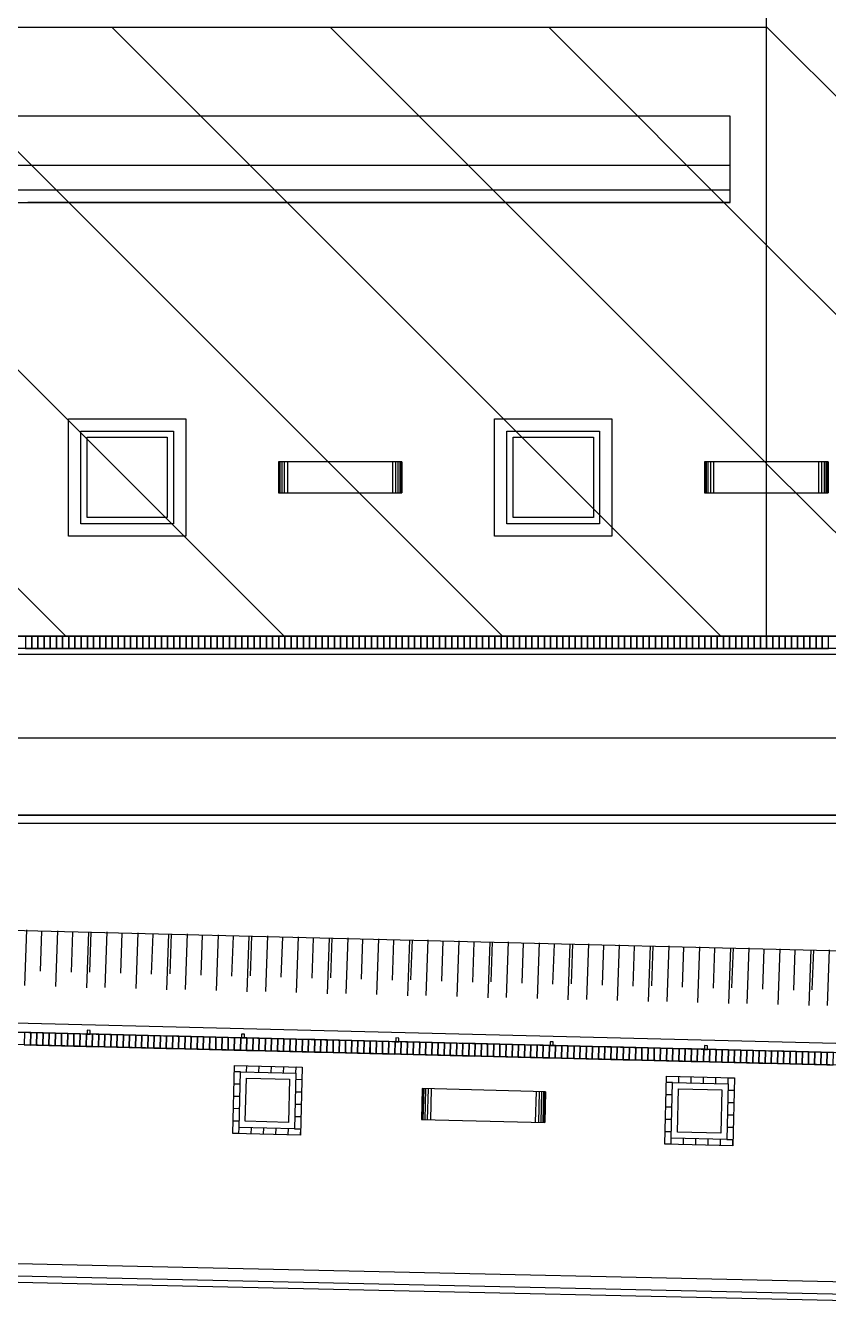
# Model space of a CAD drawing. Header units: inches. Extents: x 542650 to 544515, y 9574150 to 9574595.
# Drawn here: x 544386.41 to 544399.41, y 9574454.99 to 9574475.69 of the extents above; entities that cross this region are included whole.
import ezdxf

# ---------------------------------------------------------------- set-up
doc = ezdxf.new("R2010")
doc.units = ezdxf.units.IN
doc.header["$MEASUREMENT"] = 0
doc.layers.add('I-ARQ', color=8, linetype='Continuous')
doc.layers.add('SANIT', color=3, linetype='Continuous')
pattern_1 = [(315, (1179.8033, 467.0157), (1.76776695297, 1.76776695297), [])]

# ---------------------------------------------------------------- blocks, each defined once
blk = doc.blocks.new('A$C14C97071')
at = {"layer": 'I-ARQ'}
for p, q in [((0, 0.5), (0, 0)), ((0.01, 0), (0.01, 0.5)), ((0.03, 0), (0.03, 0.5)), ((0.06, 0), (0.06, 0.5)), ((0.1, 0), (0.1, 0.5)), ((0.15, 0), (0.15, 0.5)), ((1.85, 0), (1.85, 0.5)), ((1.9, 0), (1.9, 0.5)), ((1.94, 0), (1.94, 0.5)), ((1.97, 0), (1.97, 0.5)), ((1.99, 0), (1.99, 0.5)), ((2, 0.5), (2, 0)), ((2, 0.5), (2, 0))]:
    blk.add_line(p, q, dxfattribs=at)
blk.add_lwpolyline([(0, 0.5), (2, 0.5), (2, 0), (0, 0)], close=True, dxfattribs=at)
blk = doc.blocks.new('TALUDE 02')
at = {"layer": 'I-ARQ'}
for p, q in [((-0.243, -0.013), (-0.253, 0.89)), ((0.257, -0.007), (0.247, 0.895)), ((0.757, -0.001), (0.747, 0.901)), ((-0.5, -0.006), (-0.507, 0.645)), ((0, 0), (-0.007, 0.651)), ((0.5, 0.006), (0.493, 0.657))]:
    blk.add_line(p, q, dxfattribs=at)
blk = doc.blocks.new('CERCA')
blk.add_lwpolyline([(-0.025, 0), (0.025, 0), (0.025, -0.06), (-0.025, -0.06)], close=True)
blk = doc.blocks.new('PISO TIJOLINHO')
at = {"layer": 'I-ARQ'}
blk.add_lwpolyline([(-0.05, 0), (-0.05, 0.2), (0.05, 0.2), (0.05, 0)], close=True, dxfattribs=at)
blk = doc.blocks.new('BL PRAÇA')
at = {"layer": 'I-ARQ'}
for p, q in [((464368.831, 9296025.977), (464371.786, 9295906.647)), ((464368.636, 9296025.782), (464371.59, 9295906.478)), ((464373.439, 9295906.514), (464370.56, 9296022.78)), ((464373.866, 9296007.925), (464373.866, 9295913.468)), ((464375.116, 9296007.956), (464375.116, 9295913.468)), ((464376.466, 9296008.031), (464376.466, 9295924.031)), ((464376.566, 9296008.031), (464376.566, 9295924.031)), ((464376.766, 9296008.031), (464376.766, 9295924.031)), ((464368.513, 9295976.187), (464368.613, 9295976.19)), ((464368.616, 9295976.09), (464368.613, 9295976.19)), ((464368.816, 9295976.094), (464368.813, 9295976.194)), ((464369.015, 9295976.099), (464369.013, 9295976.199)), ((464369.215, 9295976.104), (464369.213, 9295976.204)), ((464369.415, 9295976.109), (464369.413, 9295976.209)), ((464369.615, 9295976.114), (464369.613, 9295976.214)), ((464368.518, 9295975.987), (464368.618, 9295975.99)), ((464369.515, 9295976.112), (464369.615, 9295976.114)), ((464383.786, 9295976.147), (464383.786, 9295964.772)), ((464383.986, 9295976.147), (464383.986, 9295953.397)), ((464384.386, 9295976.147), (464384.386, 9295953.397)), ((464368.523, 9295975.787), (464368.623, 9295975.79)), ((464369.52, 9295975.912), (464369.62, 9295975.914)), ((464368.528, 9295975.587), (464368.628, 9295975.59)), ((464369.525, 9295975.712), (464369.625, 9295975.714)), ((464368.533, 9295975.387), (464368.633, 9295975.39)), ((464369.53, 9295975.512), (464369.63, 9295975.514)), ((464368.538, 9295975.187), (464368.638, 9295975.19)), ((464368.538, 9295975.187), (464368.54, 9295975.087)), ((464368.538, 9295975.187), (464368.54, 9295975.087)), ((464368.738, 9295975.192), (464368.74, 9295975.092)), ((464368.938, 9295975.197), (464368.94, 9295975.097)), ((464369.138, 9295975.202), (464369.14, 9295975.102)), ((464369.338, 9295975.207), (464369.34, 9295975.107)), ((464369.535, 9295975.312), (464369.635, 9295975.315)), ((464369.538, 9295975.212), (464369.54, 9295975.112)), ((464368.686, 9295969.189), (464368.786, 9295969.192)), ((464368.789, 9295969.092), (464368.786, 9295969.192)), ((464368.989, 9295969.097), (464368.986, 9295969.197)), ((464369.189, 9295969.102), (464369.186, 9295969.202)), ((464369.389, 9295969.107), (464369.386, 9295969.207)), ((464369.589, 9295969.111), (464369.586, 9295969.211)), ((464369.789, 9295969.116), (464369.786, 9295969.216)), ((464368.691, 9295968.989), (464368.791, 9295968.992)), ((464369.689, 9295969.114), (464369.789, 9295969.116)), ((464368.696, 9295968.789), (464368.796, 9295968.792)), ((464369.694, 9295968.914), (464369.794, 9295968.916)), ((464368.701, 9295968.589), (464368.801, 9295968.592)), ((464369.699, 9295968.714), (464369.798, 9295968.717)), ((464368.706, 9295968.389), (464368.806, 9295968.392)), ((464369.703, 9295968.514), (464369.803, 9295968.517)), ((464368.711, 9295968.189), (464368.811, 9295968.192)), ((464368.711, 9295968.189), (464368.714, 9295968.09)), ((464368.711, 9295968.189), (464368.714, 9295968.09)), ((464368.911, 9295968.194), (464368.914, 9295968.094)), ((464369.111, 9295968.199), (464369.114, 9295968.099)), ((464369.311, 9295968.204), (464369.313, 9295968.104)), ((464369.511, 9295968.209), (464369.513, 9295968.109)), ((464369.708, 9295968.314), (464369.808, 9295968.317)), ((464369.711, 9295968.214), (464369.713, 9295968.114))]:
    blk.add_line(p, q, dxfattribs=at)
for points in [[(464418.306, 9295898.619), (464371.786, 9295906.647), (464368.831, 9296025.977), (464470.316, 9296025.139), (464470.316, 9295889.644), (464428.161, 9295896.919)], [(464371.933, 9295906.774), (464368.985, 9296025.826), (464470.166, 9296024.99), (464470.166, 9295889.822)], [(464418.332, 9295898.767), (464371.933, 9295906.774), (464368.985, 9296025.826), (464470.166, 9296024.99), (464470.166, 9295889.822), (464428.186, 9295897.066)], [(464368.018, 9295906.359), (464367.739, 9295917.273), (464367.273, 9295933.878), (464366.759, 9295948.848), (464366.38, 9295965.81), (464366.044, 9295980.982)], [(464368.222, 9295906.197), (464367.939, 9295917.278), (464367.473, 9295933.885), (464366.959, 9295948.854), (464366.58, 9295965.815), (464366.244, 9295980.987)], [(464383.786, 9295953.397), (464383.786, 9295976.147), (464385.186, 9295976.147), (464385.186, 9295953.397)]]:
    blk.add_lwpolyline(points, dxfattribs=at)
for points in [[(464402.925, 9295918, -0.22074), (464380.66, 9295917.946, -0.071297), (464379.065, 9295918.979, -0.143294), (464377.036, 9295922.149, -0.071289), (464376.766, 9295924.031), (464376.766, 9296008.031, -0.405192), (464386.167, 9296017.726), (464454.256, 9296017.727, -0.405471), (464463.666, 9296008.031), (464463.666, 9295908.031, -0.292611), (464459.772, 9295901.946, -0.170288), (464454.651, 9295901.46, -0.170293), (464450.348, 9295904.278, 0.384147), (464439.642, 9295906.268, 0.384145), (464436.554, 9295895.825), (464428.023, 9295897.297), (464427.929, 9295896.755), (464470.516, 9295889.407), (464470.516, 9296024.938), (464472.366, 9296024.931)], [(464381.474, 9295917.262, -1.627198), (464373.736, 9295913.468), (464373.736, 9296007.924, -0.408852), (464386.126, 9296020.756, -0.408852)], [(464380.535, 9295917.674, -1.841362), (464373.866, 9295913.468), (464373.866, 9296007.925, -0.408864), (464386.13, 9296020.626, -0.013343)], [(464376.521, 9295897.711), (464372.174, 9295898.436, -0.359368), (464367.998, 9295903.24), (464367.639, 9295917.27), (464367.173, 9295933.875), (464366.659, 9295948.845), (464366.28, 9295965.808), (464365.944, 9295980.98)]]:
    blk.add_lwpolyline(points, format="xyb", dxfattribs=at)
for points in [[(464369.64, 9295975.115), (464369.613, 9295976.214), (464368.513, 9295976.187), (464368.54, 9295975.087)], [(464369.538, 9295975.212), (464369.515, 9295976.112), (464368.616, 9295976.09), (464368.638, 9295975.19)], [(464369.435, 9295975.31), (464369.418, 9295976.009), (464368.718, 9295975.992), (464368.735, 9295975.292)], [(464380.286, 9295974.231), (464378.386, 9295974.231), (464378.386, 9295972.331), (464380.286, 9295972.331)], [(464380.286, 9295974.231), (464378.386, 9295974.231), (464378.386, 9295972.331), (464380.286, 9295972.331)], [(464380.086, 9295974.031), (464378.586, 9295974.031), (464378.586, 9295972.531), (464380.086, 9295972.531)], [(464380.086, 9295974.031), (464378.586, 9295974.031), (464378.586, 9295972.531), (464380.086, 9295972.531)], [(464379.986, 9295973.931), (464378.686, 9295973.931), (464378.686, 9295972.631), (464379.986, 9295972.631)], [(464379.986, 9295973.931), (464378.686, 9295973.931), (464378.686, 9295972.631), (464379.986, 9295972.631)], [(464369.813, 9295968.117), (464369.786, 9295969.216), (464368.686, 9295969.189), (464368.714, 9295968.09)], [(464369.711, 9295968.214), (464369.689, 9295969.114), (464368.789, 9295969.092), (464368.811, 9295968.192)], [(464369.608, 9295968.312), (464369.591, 9295969.012), (464368.891, 9295968.994), (464368.909, 9295968.294)], [(464380.286, 9295967.331), (464378.386, 9295967.331), (464378.386, 9295965.431), (464380.286, 9295965.431)], [(464380.286, 9295967.331), (464378.386, 9295967.331), (464378.386, 9295965.431), (464380.286, 9295965.431)], [(464380.086, 9295967.131), (464378.586, 9295967.131), (464378.586, 9295965.631), (464380.086, 9295965.631)], [(464380.086, 9295967.131), (464378.586, 9295967.131), (464378.586, 9295965.631), (464380.086, 9295965.631)], [(464379.986, 9295967.031), (464378.686, 9295967.031), (464378.686, 9295965.731), (464379.986, 9295965.731)], [(464379.986, 9295967.031), (464378.686, 9295967.031), (464378.686, 9295965.731), (464379.986, 9295965.731)]]:
    blk.add_lwpolyline(points, close=True, dxfattribs=at)
for name, p, rotation in [('TALUDE 02', (464371.669, 9295977.992), 91.41846525649117), ('PISO TIJOLINHO', (464369.825, 9295977.761), 271.4184651767288), ('PISO TIJOLINHO', (464369.827, 9295977.661), 271.4184651767288), ('PISO TIJOLINHO', (464376.766, 9295977.686), 90.00000000281885), ('A$C14C97071', (464379.086, 9295977.731), 270), ('PISO TIJOLINHO', (464369.83, 9295977.561), 271.4184651767288), ('PISO TIJOLINHO', (464369.832, 9295977.461), 271.4184651767288), ('TALUDE 02', (464371.702, 9295976.692), 91.41846525649117), ('PISO TIJOLINHO', (464376.766, 9295977.586), 90.00000000281885), ('PISO TIJOLINHO', (464376.766, 9295977.486), 90.00000000281885), ('PISO TIJOLINHO', (464376.766, 9295977.386), 90.00000000281885), ('PISO TIJOLINHO', (464369.835, 9295977.361), 271.4184651767288), ('PISO TIJOLINHO', (464369.837, 9295977.261), 271.4184651767288), ('PISO TIJOLINHO', (464376.766, 9295977.286), 90.00000000281885), ('PISO TIJOLINHO', (464376.766, 9295977.186), 90.00000000281885), ('PISO TIJOLINHO', (464369.839, 9295977.161), 271.4184651767288), ('PISO TIJOLINHO', (464369.842, 9295977.061), 271.4184651767288), ('PISO TIJOLINHO', (464376.766, 9295977.086), 90.00000000281885), ('PISO TIJOLINHO', (464376.766, 9295976.986), 90.00000000281885), ('PISO TIJOLINHO', (464369.844, 9295976.961), 271.4184651767288), ('PISO TIJOLINHO', (464369.847, 9295976.861), 271.4184651767288), ('PISO TIJOLINHO', (464369.849, 9295976.761), 271.4184651767288), ('PISO TIJOLINHO', (464376.766, 9295976.886), 90.00000000281885), ('PISO TIJOLINHO', (464376.766, 9295976.786), 90.00000000281885), ('PISO TIJOLINHO', (464369.852, 9295976.661), 271.4184651767288), ('PISO TIJOLINHO', (464369.854, 9295976.561), 271.4184651767288), ('PISO TIJOLINHO', (464376.766, 9295976.686), 90.00000000281885), ('PISO TIJOLINHO', (464376.766, 9295976.586), 90.00000000281885), ('PISO TIJOLINHO', (464369.857, 9295976.462), 271.4184651767288), ('PISO TIJOLINHO', (464369.859, 9295976.362), 271.4184651767288), ('PISO TIJOLINHO', (464376.766, 9295976.486), 90.00000000281885), ('PISO TIJOLINHO', (464376.766, 9295976.386), 90.00000000281885), ('PISO TIJOLINHO', (464369.862, 9295976.262), 271.4184651767288), ('PISO TIJOLINHO', (464369.864, 9295976.162), 271.4184651767288), ('PISO TIJOLINHO', (464376.766, 9295976.286), 90.00000000281885), ('PISO TIJOLINHO', (464376.766, 9295976.186), 90.00000000281885), ('PISO TIJOLINHO', (464369.867, 9295976.062), 271.4184651767288), ('PISO TIJOLINHO', (464369.869, 9295975.962), 271.4184651767288), ('TALUDE 02', (464371.734, 9295975.392), 91.41846525649117), ('PISO TIJOLINHO', (464376.766, 9295976.086), 90.00000000281885), ('PISO TIJOLINHO', (464376.766, 9295975.986), 90.00000000281885), ('PISO TIJOLINHO', (464369.872, 9295975.862), 271.4184651767288), ('PISO TIJOLINHO', (464369.874, 9295975.762), 271.4184651767288), ('CERCA', (464370.074, 9295975.754), 91.41846525654215), ('PISO TIJOLINHO', (464376.766, 9295975.886), 90.00000000281885), ('PISO TIJOLINHO', (464376.766, 9295975.786), 90.00000000281885), ('PISO TIJOLINHO', (464369.877, 9295975.662), 271.4184651767288), ('PISO TIJOLINHO', (464369.879, 9295975.562), 271.4184651767288), ('PISO TIJOLINHO', (464376.766, 9295975.686), 90.00000000281885), ('PISO TIJOLINHO', (464376.766, 9295975.586), 90.00000000281885), ('PISO TIJOLINHO', (464369.882, 9295975.462), 271.4184651767288), ('PISO TIJOLINHO', (464369.884, 9295975.362), 271.4184651767288), ('PISO TIJOLINHO', (464376.766, 9295975.486), 90.00000000281885), ('PISO TIJOLINHO', (464376.766, 9295975.386), 90.00000000281885), ('PISO TIJOLINHO', (464369.886, 9295975.262), 271.4184651767288), ('PISO TIJOLINHO', (464369.889, 9295975.162), 271.4184651767288), ('PISO TIJOLINHO', (464376.766, 9295975.286), 90.00000000281885), ('PISO TIJOLINHO', (464376.766, 9295975.186), 90.00000000281885), ('PISO TIJOLINHO', (464369.891, 9295975.062), 271.4184651767288), ('PISO TIJOLINHO', (464369.894, 9295974.962), 271.4184651767288), ('PISO TIJOLINHO', (464376.766, 9295975.086), 90.00000000281885), ('PISO TIJOLINHO', (464376.766, 9295974.986), 90.00000000281885), ('PISO TIJOLINHO', (464369.896, 9295974.862), 271.4184651767288), ('PISO TIJOLINHO', (464369.899, 9295974.762), 271.4184651767288), ('TALUDE 02', (464371.766, 9295974.093), 91.41846525649117), ('PISO TIJOLINHO', (464376.766, 9295974.886), 90.00000000281885), ('PISO TIJOLINHO', (464376.766, 9295974.786), 90.00000000281885), ('PISO TIJOLINHO', (464369.901, 9295974.662), 271.4184651767288), ('PISO TIJOLINHO', (464369.904, 9295974.562), 271.4184651767288), ('PISO TIJOLINHO', (464376.766, 9295974.686), 90.00000000281885), ('PISO TIJOLINHO', (464376.766, 9295974.586), 90.00000000281885), ('PISO TIJOLINHO', (464376.766, 9295974.486), 90.00000000281885), ('PISO TIJOLINHO', (464369.906, 9295974.462), 271.4184651767288), ('PISO TIJOLINHO', (464369.909, 9295974.362), 271.4184651767288), ('PISO TIJOLINHO', (464376.766, 9295974.386), 90.00000000281885), ('PISO TIJOLINHO', (464376.766, 9295974.286), 90.00000000281885), ('PISO TIJOLINHO', (464369.911, 9295974.262), 271.4184651767288), ('PISO TIJOLINHO', (464369.914, 9295974.162), 271.4184651767288), ('PISO TIJOLINHO', (464376.766, 9295974.186), 90.00000000281885), ('PISO TIJOLINHO', (464376.766, 9295974.086), 90.00000000281885), ('PISO TIJOLINHO', (464369.916, 9295974.062), 271.4184651767288), ('PISO TIJOLINHO', (464369.919, 9295973.962), 271.4184651767288), ('PISO TIJOLINHO', (464369.921, 9295973.862), 271.4184651767288), ('PISO TIJOLINHO', (464376.766, 9295973.986), 90.00000000281885), ('PISO TIJOLINHO', (464376.766, 9295973.886), 90.00000000281885), ('PISO TIJOLINHO', (464369.924, 9295973.762), 271.4184651767288), ('PISO TIJOLINHO', (464369.926, 9295973.662), 271.4184651767288), ('PISO TIJOLINHO', (464376.766, 9295973.786), 90.00000000281885), ('PISO TIJOLINHO', (464376.766, 9295973.686), 90.00000000281885), ('PISO TIJOLINHO', (464369.929, 9295973.562), 271.4184651767288), ('PISO TIJOLINHO', (464369.931, 9295973.462), 271.4184651767288), ('TALUDE 02', (464371.798, 9295972.793), 91.41846525649117), ('PISO TIJOLINHO', (464376.766, 9295973.586), 90.00000000281885), ('PISO TIJOLINHO', (464376.766, 9295973.486), 90.00000000281885), ('PISO TIJOLINHO', (464369.934, 9295973.362), 271.4184651767288), ('PISO TIJOLINHO', (464369.936, 9295973.263), 271.4184652564806), ('PISO TIJOLINHO', (464376.766, 9295973.386), 90.00000000281885), ('PISO TIJOLINHO', (464376.766, 9295973.286), 90.00000000281885), ('A$C14C97071', (464368.889, 9295973.145), 271.4184652555464), ('PISO TIJOLINHO', (464369.938, 9295973.163), 271.4184652564806), ('PISO TIJOLINHO', (464369.941, 9295973.063), 271.4184652564806), ('CERCA', (464370.136, 9295973.255), 91.41846525654215), ('PISO TIJOLINHO', (464376.766, 9295973.186), 90.00000000281885), ('PISO TIJOLINHO', (464376.766, 9295973.086), 90.00000000281885), ('PISO TIJOLINHO', (464369.943, 9295972.963), 271.4184652564806), ('PISO TIJOLINHO', (464369.946, 9295972.863), 271.4184652564806), ('PISO TIJOLINHO', (464376.766, 9295972.986), 90.00000000281885), ('PISO TIJOLINHO', (464376.766, 9295972.886), 90.00000000281885), ('PISO TIJOLINHO', (464369.948, 9295972.763), 271.4184652564806), ('PISO TIJOLINHO', (464369.951, 9295972.663), 271.4184652564806), ('PISO TIJOLINHO', (464376.766, 9295972.786), 90.00000000281885), ('PISO TIJOLINHO', (464376.766, 9295972.686), 90.00000000281885), ('PISO TIJOLINHO', (464369.953, 9295972.563), 271.4184652564806), ('PISO TIJOLINHO', (464369.956, 9295972.463), 271.4184652564806), ('PISO TIJOLINHO', (464376.766, 9295972.586), 90.00000000281885), ('PISO TIJOLINHO', (464376.766, 9295972.486), 90.00000000281885), ('PISO TIJOLINHO', (464369.958, 9295972.363), 271.4184652564806), ('PISO TIJOLINHO', (464369.961, 9295972.263), 271.4184652564806), ('PISO TIJOLINHO', (464376.766, 9295972.386), 90.00000000281885), ('PISO TIJOLINHO', (464376.766, 9295972.286), 90.00000000281885), ('PISO TIJOLINHO', (464369.963, 9295972.163), 271.4184652564806), ('PISO TIJOLINHO', (464369.966, 9295972.063), 271.4184652564806), ('TALUDE 02', (464371.83, 9295971.494), 91.41846525649117), ('PISO TIJOLINHO', (464376.766, 9295972.186), 90.00000000281885), ('PISO TIJOLINHO', (464376.766, 9295972.086), 90.00000000281885), ('PISO TIJOLINHO', (464369.968, 9295971.963), 271.4184652564806), ('PISO TIJOLINHO', (464369.971, 9295971.863), 271.4184652564806), ('PISO TIJOLINHO', (464376.766, 9295971.986), 90.00000000281885), ('PISO TIJOLINHO', (464376.766, 9295971.886), 90.00000000281885), ('PISO TIJOLINHO', (464369.973, 9295971.763), 271.4184652564806), ('PISO TIJOLINHO', (464369.976, 9295971.663), 271.4184652564806), ('PISO TIJOLINHO', (464376.766, 9295971.786), 90.00000000281885), ('PISO TIJOLINHO', (464376.766, 9295971.686), 90.00000000281885), ('PISO TIJOLINHO', (464376.766, 9295971.586), 90.00000000281885), ('PISO TIJOLINHO', (464369.978, 9295971.563), 271.4184652564806), ('PISO TIJOLINHO', (464369.981, 9295971.463), 271.4184652564806), ('PISO TIJOLINHO', (464376.766, 9295971.486), 90.00000000281885), ('PISO TIJOLINHO', (464376.766, 9295971.386), 90.00000000281885), ('PISO TIJOLINHO', (464369.983, 9295971.363), 271.4184652564806), ('PISO TIJOLINHO', (464369.986, 9295971.263), 271.4184652564806), ('PISO TIJOLINHO', (464376.766, 9295971.286), 90.00000000281885), ('PISO TIJOLINHO', (464376.766, 9295971.186), 90.00000000281885), ('PISO TIJOLINHO', (464369.988, 9295971.163), 271.4184652564806), ('PISO TIJOLINHO', (464369.99, 9295971.063), 271.4184652564806), ('PISO TIJOLINHO', (464369.993, 9295970.963), 271.4184652564806), ('PISO TIJOLINHO', (464376.766, 9295971.086), 90.00000000281885), ('PISO TIJOLINHO', (464376.766, 9295970.986), 90.00000000281885), ('PISO TIJOLINHO', (464369.995, 9295970.863), 271.4184652564806), ('PISO TIJOLINHO', (464369.998, 9295970.763), 271.4184652564806), ('TALUDE 02', (464371.863, 9295970.194), 91.41846525649117), ('PISO TIJOLINHO', (464376.766, 9295970.886), 90.00000000281885), ('PISO TIJOLINHO', (464376.766, 9295970.786), 90.00000000281885), ('A$C14C97071', (464379.086, 9295970.831), 270), ('PISO TIJOLINHO', (464370, 9295970.663), 271.4184652564806), ('PISO TIJOLINHO', (464370.003, 9295970.563), 271.4184652564806), ('CERCA', (464370.198, 9295970.756), 91.41846525654215), ('PISO TIJOLINHO', (464376.766, 9295970.686), 90.00000000281885), ('PISO TIJOLINHO', (464376.766, 9295970.586), 90.00000000281885), ('PISO TIJOLINHO', (464370.005, 9295970.463), 271.4184652564806), ('PISO TIJOLINHO', (464370.008, 9295970.363), 271.4184652564806), ('PISO TIJOLINHO', (464376.766, 9295970.486), 90.00000000281885), ('PISO TIJOLINHO', (464376.766, 9295970.386), 90.00000000281885), ('PISO TIJOLINHO', (464370.01, 9295970.263), 271.4184652564806), ('PISO TIJOLINHO', (464370.013, 9295970.163), 271.4184652564806), ('PISO TIJOLINHO', (464376.766, 9295970.286), 90.00000000281885), ('PISO TIJOLINHO', (464376.766, 9295970.186), 90.00000000281885), ('PISO TIJOLINHO', (464370.015, 9295970.063), 271.4184652564806), ('PISO TIJOLINHO', (464370.018, 9295969.964), 271.4184652564806), ('PISO TIJOLINHO', (464376.766, 9295970.086), 90.00000000281885), ('PISO TIJOLINHO', (464376.766, 9295969.986), 90.00000000281885), ('PISO TIJOLINHO', (464370.02, 9295969.864), 271.4184652564806), ('PISO TIJOLINHO', (464370.023, 9295969.764), 271.4184652564806), ('PISO TIJOLINHO', (464376.766, 9295969.886), 90.00000000281885), ('PISO TIJOLINHO', (464376.766, 9295969.786), 90.00000000281885), ('PISO TIJOLINHO', (464370.025, 9295969.664), 271.4184652564806), ('PISO TIJOLINHO', (464370.028, 9295969.564), 271.4184652564806), ('TALUDE 02', (464371.895, 9295968.894), 91.41846525649117), ('PISO TIJOLINHO', (464376.766, 9295969.686), 90.00000000281885), ('PISO TIJOLINHO', (464376.766, 9295969.586), 90.00000000281885), ('PISO TIJOLINHO', (464370.03, 9295969.464), 271.4184652564806), ('PISO TIJOLINHO', (464370.033, 9295969.364), 271.4184652564806), ('PISO TIJOLINHO', (464376.766, 9295969.486), 90.00000000281885), ('PISO TIJOLINHO', (464376.766, 9295969.386), 90.00000000281885), ('PISO TIJOLINHO', (464370.035, 9295969.264), 271.4184652564806), ('PISO TIJOLINHO', (464370.037, 9295969.164), 271.4184652564806), ('PISO TIJOLINHO', (464376.766, 9295969.286), 90.00000000281885), ('PISO TIJOLINHO', (464376.766, 9295969.186), 90.00000000281885), ('PISO TIJOLINHO', (464370.04, 9295969.064), 271.4184652564806), ('PISO TIJOLINHO', (464370.042, 9295968.964), 271.4184652564806), ('PISO TIJOLINHO', (464376.766, 9295969.086), 90.00000000281885), ('PISO TIJOLINHO', (464376.766, 9295968.986), 90.00000000281885), ('PISO TIJOLINHO', (464370.045, 9295968.864), 271.4184652564806), ('PISO TIJOLINHO', (464370.047, 9295968.764), 271.4184652564806), ('PISO TIJOLINHO', (464376.766, 9295968.886), 90.00000000281885), ('PISO TIJOLINHO', (464376.766, 9295968.786), 90.00000000281885), ('PISO TIJOLINHO', (464376.766, 9295968.686), 90.00000000281885), ('PISO TIJOLINHO', (464370.05, 9295968.664), 271.4184652564806), ('PISO TIJOLINHO', (464370.052, 9295968.564), 271.4184652564806), ('PISO TIJOLINHO', (464376.766, 9295968.586), 90.00000000281885), ('PISO TIJOLINHO', (464376.766, 9295968.486), 90.00000000281885), ('PISO TIJOLINHO', (464370.055, 9295968.464), 271.4184652564806), ('PISO TIJOLINHO', (464370.057, 9295968.364), 271.4184652564806), ('TALUDE 02', (464371.927, 9295967.595), 91.41846525649117), ('PISO TIJOLINHO', (464376.766, 9295968.386), 90.00000000281885), ('PISO TIJOLINHO', (464376.766, 9295968.286), 90.00000000281885), ('PISO TIJOLINHO', (464370.06, 9295968.264), 271.4184652564806), ('PISO TIJOLINHO', (464370.062, 9295968.164), 271.4184652564806), ('PISO TIJOLINHO', (464370.065, 9295968.064), 271.4184652564806), ('CERCA', (464370.26, 9295968.257), 91.41846525654215), ('PISO TIJOLINHO', (464376.766, 9295968.186), 90.00000000281885), ('PISO TIJOLINHO', (464376.766, 9295968.086), 90.00000000281885), ('PISO TIJOLINHO', (464370.067, 9295967.964), 271.4184652564806), ('PISO TIJOLINHO', (464370.07, 9295967.864), 271.4184652564806), ('PISO TIJOLINHO', (464376.766, 9295967.986), 90.00000000281885), ('PISO TIJOLINHO', (464376.766, 9295967.886), 90.00000000281885), ('PISO TIJOLINHO', (464370.072, 9295967.764), 271.4184652564806), ('PISO TIJOLINHO', (464370.075, 9295967.664), 271.4184652564806), ('PISO TIJOLINHO', (464376.766, 9295967.786), 90.00000000281885), ('PISO TIJOLINHO', (464376.766, 9295967.686), 90.00000000281885), ('PISO TIJOLINHO', (464370.077, 9295967.564), 271.4184652564806), ('PISO TIJOLINHO', (464370.08, 9295967.464), 271.4184652564806), ('PISO TIJOLINHO', (464376.766, 9295967.586), 90.00000000281885), ('PISO TIJOLINHO', (464376.766, 9295967.486), 90.00000000281885), ('PISO TIJOLINHO', (464370.082, 9295967.364), 271.4184652564806), ('PISO TIJOLINHO', (464370.085, 9295967.264), 271.4184652564806), ('PISO TIJOLINHO', (464376.766, 9295967.386), 90.00000000281885), ('PISO TIJOLINHO', (464376.766, 9295967.286), 90.00000000281885), ('PISO TIJOLINHO', (464370.087, 9295967.164), 271.4184652564806), ('PISO TIJOLINHO', (464370.089, 9295967.064), 271.4184652564806), ('PISO TIJOLINHO', (464376.766, 9295967.186), 90.00000000281885), ('PISO TIJOLINHO', (464376.766, 9295967.086), 90.00000000281885), ('PISO TIJOLINHO', (464370.092, 9295966.964), 271.4184652564806), ('PISO TIJOLINHO', (464370.094, 9295966.864), 271.4184652564806), ('TALUDE 02', (464371.959, 9295966.295), 91.41846525649117), ('PISO TIJOLINHO', (464376.766, 9295966.986), 90.00000000281885), ('PISO TIJOLINHO', (464376.766, 9295966.886), 90.00000000281885), ('PISO TIJOLINHO', (464370.097, 9295966.764), 271.4184652564806), ('PISO TIJOLINHO', (464370.099, 9295966.665), 271.4184652564806), ('PISO TIJOLINHO', (464376.766, 9295966.786), 90.00000000281885), ('PISO TIJOLINHO', (464376.766, 9295966.686), 90.00000000281885), ('PISO TIJOLINHO', (464370.102, 9295966.565), 271.4184652564806), ('PISO TIJOLINHO', (464370.104, 9295966.465), 271.4184652564806), ('PISO TIJOLINHO', (464376.766, 9295966.586), 90.00000000281885), ('PISO TIJOLINHO', (464376.766, 9295966.486), 90.00000000281885), ('PISO TIJOLINHO', (464370.107, 9295966.365), 271.4184652564806), ('PISO TIJOLINHO', (464370.109, 9295966.265), 271.4184652564806), ('PISO TIJOLINHO', (464376.766, 9295966.386), 90.00000000281885), ('PISO TIJOLINHO', (464376.766, 9295966.286), 90.00000000281885), ('PISO TIJOLINHO', (464370.112, 9295966.165), 271.4184652564806), ('PISO TIJOLINHO', (464370.114, 9295966.065), 271.4184652564806), ('PISO TIJOLINHO', (464376.766, 9295966.186), 90.00000000281885), ('PISO TIJOLINHO', (464376.766, 9295966.086), 90.00000000281885), ('PISO TIJOLINHO', (464370.117, 9295965.965), 271.4184652564806), ('PISO TIJOLINHO', (464370.119, 9295965.865), 271.4184652564806), ('PISO TIJOLINHO', (464376.766, 9295965.986), 90.00000000281885), ('PISO TIJOLINHO', (464376.766, 9295965.886), 90.00000000281885), ('PISO TIJOLINHO', (464376.766, 9295965.786), 90.00000000281885), ('PISO TIJOLINHO', (464370.122, 9295965.765), 271.4184652564806), ('PISO TIJOLINHO', (464370.124, 9295965.665), 271.4184652564806), ('CERCA', (464370.322, 9295965.758), 91.41846525654215), ('TALUDE 02', (464371.991, 9295964.996), 91.41846525649117), ('PISO TIJOLINHO', (464376.766, 9295965.686), 90.00000000281885), ('PISO TIJOLINHO', (464376.766, 9295965.586), 90.00000000281885), ('PISO TIJOLINHO', (464370.127, 9295965.565), 271.4184652564806), ('PISO TIJOLINHO', (464370.129, 9295965.465), 271.4184652564806), ('PISO TIJOLINHO', (464376.766, 9295965.486), 90.00000000281885), ('PISO TIJOLINHO', (464376.766, 9295965.386), 90.00000000281885), ('PISO TIJOLINHO', (464370.132, 9295965.365), 271.4184652564806), ('PISO TIJOLINHO', (464370.134, 9295965.265), 271.4184652564806), ('PISO TIJOLINHO', (464370.137, 9295965.165), 271.4184652564806), ('PISO TIJOLINHO', (464376.766, 9295965.286), 90.00000000281885), ('PISO TIJOLINHO', (464376.766, 9295965.186), 90.00000000281885), ('PISO TIJOLINHO', (464370.139, 9295965.065), 271.4184652564806), ('PISO TIJOLINHO', (464370.141, 9295964.965), 271.4184652564806), ('PISO TIJOLINHO', (464376.766, 9295965.086), 90.00000000281885), ('PISO TIJOLINHO', (464376.766, 9295964.986), 90.00000000281885), ('PISO TIJOLINHO', (464370.144, 9295964.865), 271.4184652564806), ('PISO TIJOLINHO', (464370.146, 9295964.765), 271.4184652564806), ('PISO TIJOLINHO', (464376.766, 9295964.886), 90.00000000281885), ('PISO TIJOLINHO', (464376.766, 9295964.786), 90.00000000281885)]:
    blk.add_blockref(name, p, dxfattribs=dict(at, rotation=rotation))

msp = doc.modelspace()

# ---------------------------------------------------------------- hatches: boundary and pattern name
h = msp.add_hatch()
h.set_pattern_fill('ANSI31', color=256, scale=20, angle=270, style=0)
h.set_pattern_definition(pattern_1)
edge = h.paths.add_edge_path()
edge.add_line((544429.766, 9574465.807), (544398.407, 9574465.807))
edge.add_line((544398.407, 9574465.807), (544398.407, 9574515.297))
edge.add_line((544398.407, 9574515.297), (544398.606, 9574522.297))
edge.add_line((544398.606, 9574522.297), (544410.645, 9574522.297))
edge.add_line((544410.645, 9574522.297), (544410.645, 9574538.297))
edge.add_line((544410.645, 9574538.297), (544399.445, 9574538.297))
edge.add_line((544399.445, 9574538.297), (544399.419, 9574552.707))
edge.add_line((544399.419, 9574552.707), (544429.772, 9574552.707))
edge.add_arc((544429.701, 9574543.007), 9.7, 1.5892, 89.896)
edge.add_line((544439.397, 9574543.354), (544439.397, 9574475.176))
edge.add_arc((544429.701, 9574475.509), 9.702, 269.8317, 358.0319)

# ---------------------------------------------------------------- linework, layer by layer
at = {"layer": 'SANIT'}
for points in [[(544429.766, 9574465.807), (544398.407, 9574465.807), (544398.407, 9574515.297), (544398.407, 9574515.297), (544398.606, 9574522.297), (544410.645, 9574522.297), (544410.645, 9574538.297), (544399.445, 9574538.297), (544399.419, 9574552.707), (544429.772, 9574552.707)], [(544398.407, 9574465.807), (544398.407, 9574475.66), (544349.117, 9574475.66), (544349.117, 9574465.807), (544398.407, 9574465.807)]]:
    msp.add_lwpolyline(points, dxfattribs=at)

# ---------------------------------------------------------------- next in the draw order: block references
at = {"layer": 'I-ARQ', "xscale": -1, "rotation": 270}
msp.add_blockref('BL PRAÇA', (-8751578.329, 9110089.041), dxfattribs=at)

# ---------------------------------------------------------------- next in the draw order: hatches: boundary and pattern name
h = msp.add_hatch()
h.set_pattern_fill('ANSI31', color=256, scale=20, angle=270, style=0)
h.set_pattern_definition(pattern_1)
h.paths.add_polyline_path([(544398.407, 9574465.807), (544398.407, 9574475.66), (544349.117, 9574475.66), (544349.117, 9574465.807)])

doc.saveas('drawing.dxf')
